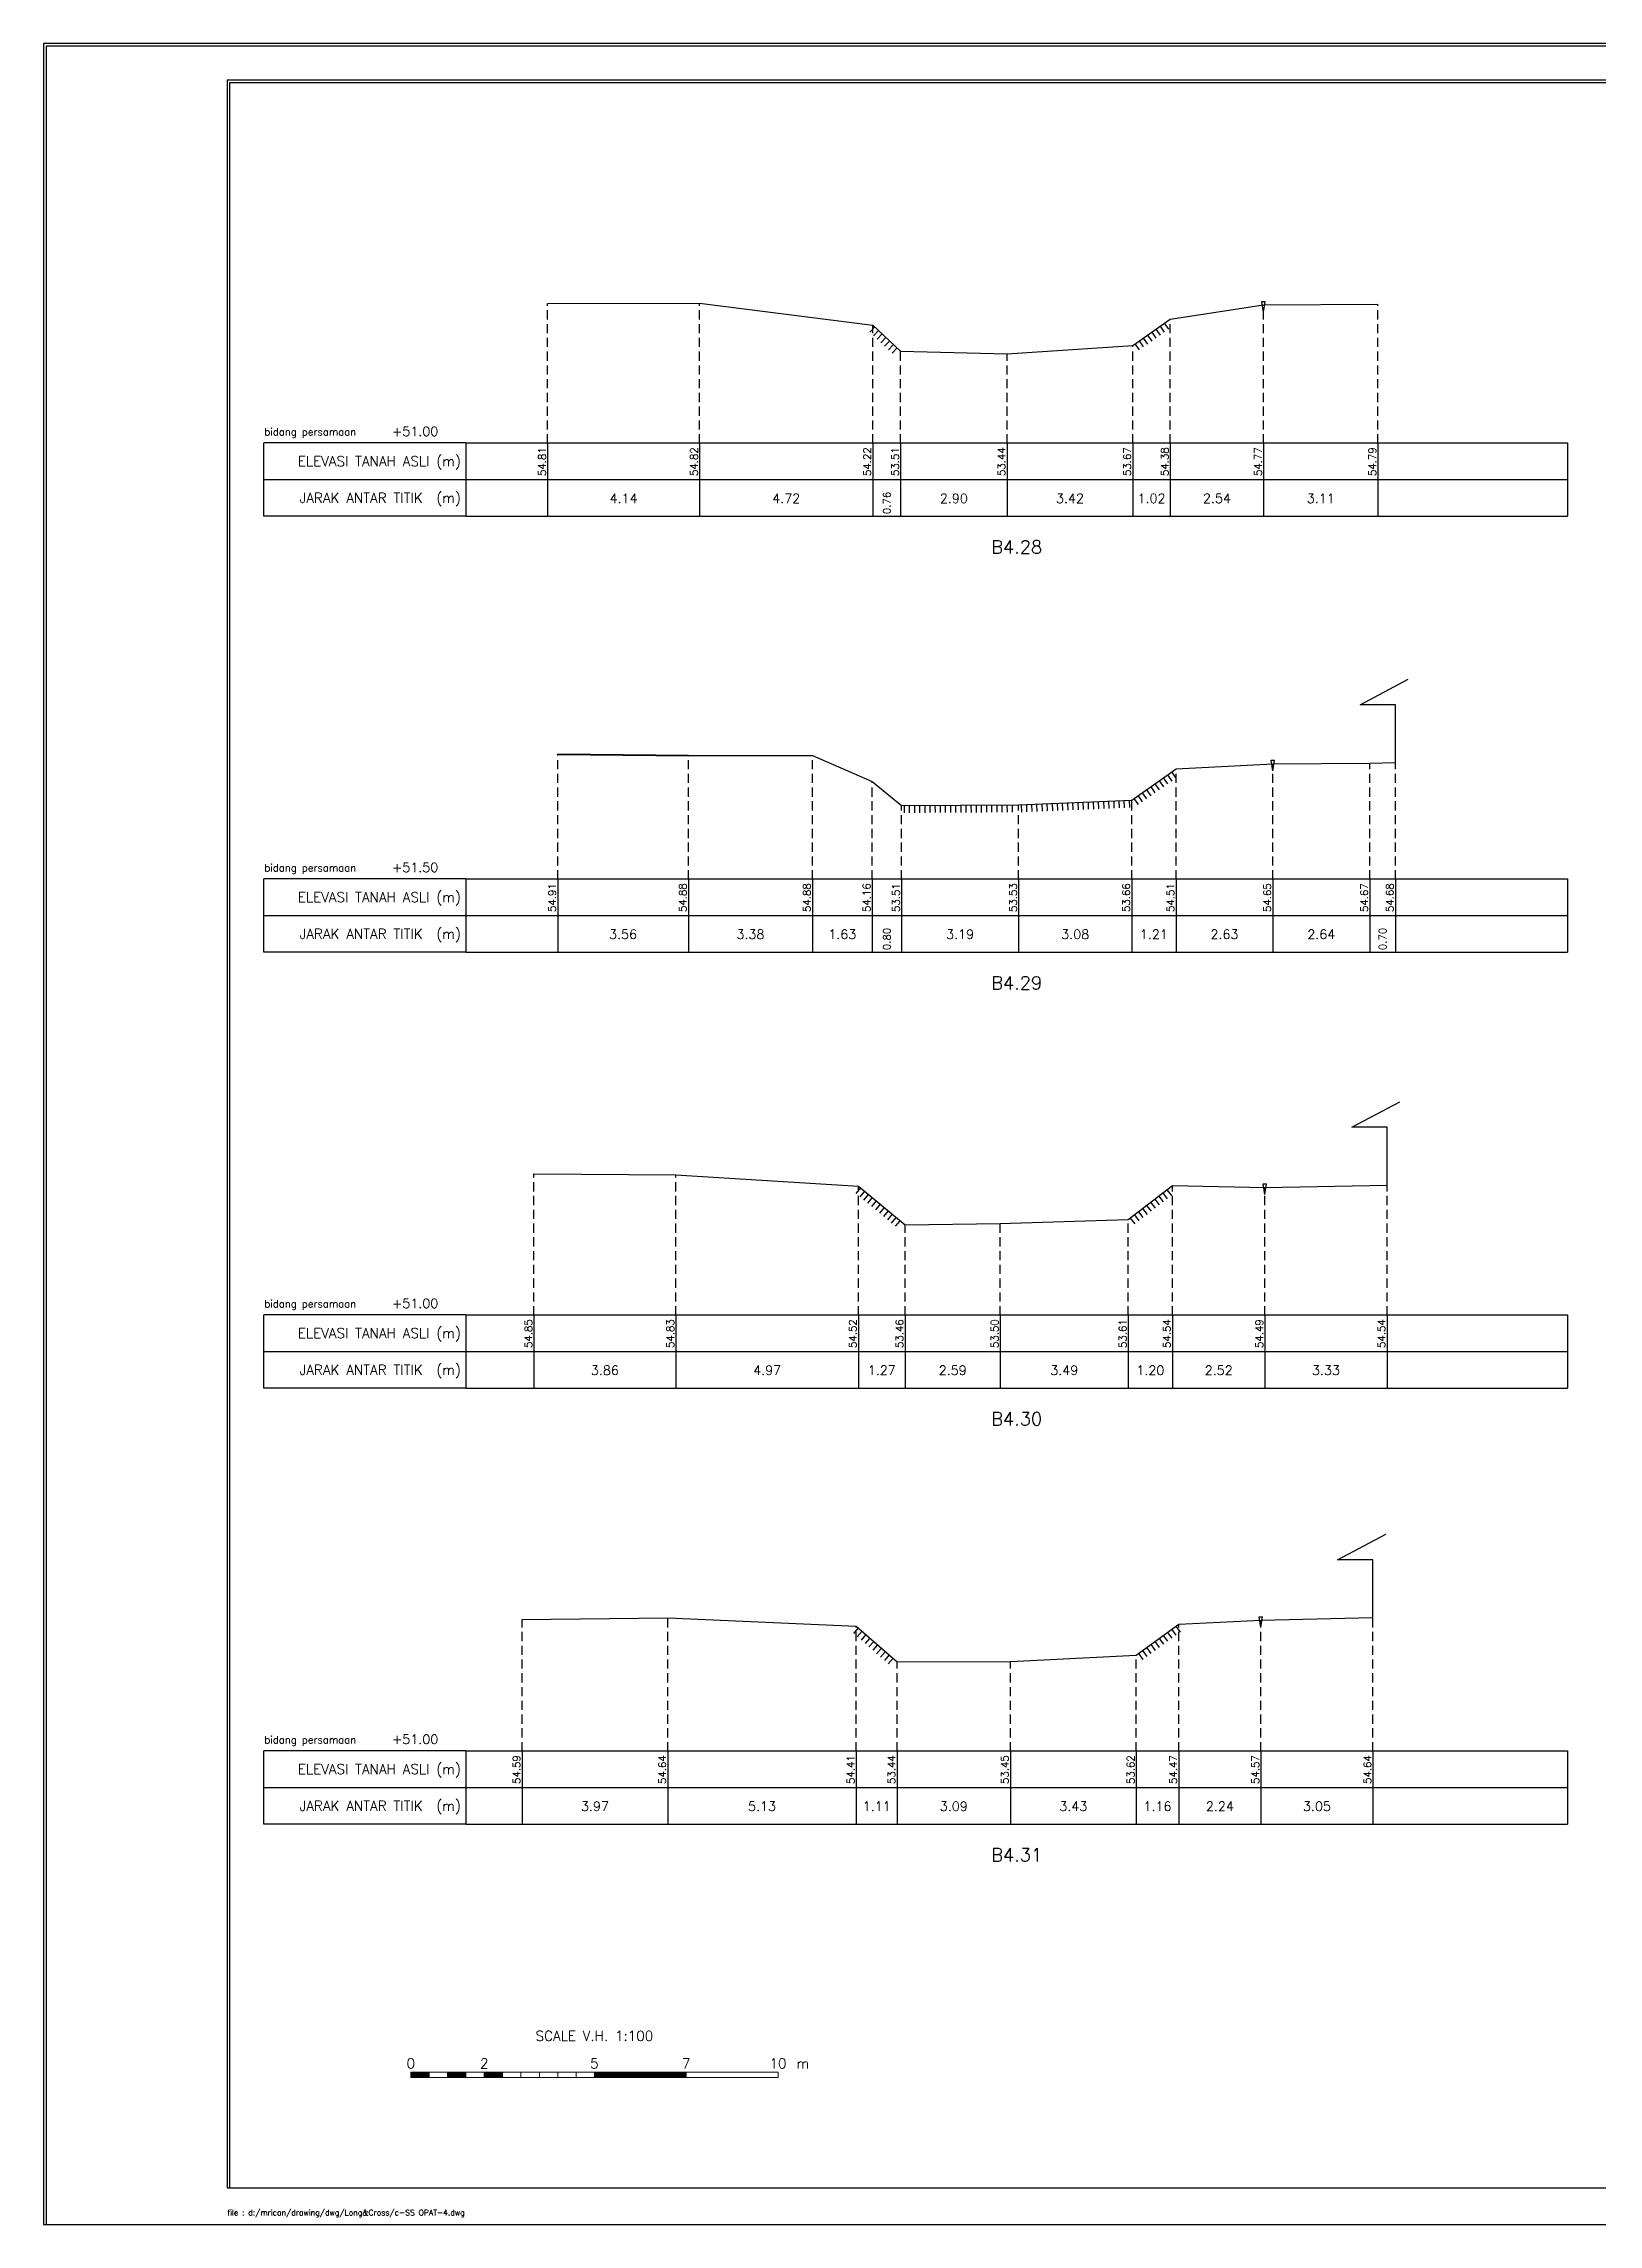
# Model space of a CAD drawing. Header units: inches. Extents: x -11 to 3175, y -842 to -783.
# Drawn here: x 253 to 295.3, y -842 to -782.6 of the extents above; entities that cross this region are included whole.
import ezdxf
from ezdxf.enums import TextEntityAlignment as Align

# ---------------------------------------------------------------- set-up
doc = ezdxf.new("R2010")
doc.units = ezdxf.units.IN
doc.header["$MEASUREMENT"] = 0
doc.linetypes.add('DASHED2', pattern=[0.375, 0.25, -0.125])
doc.layers.add('KOP', color=7, linetype='Continuous')
doc.layers.add('pelengkap', color=7, linetype='Continuous')
doc.styles.add('ARIAL', font='arial.ttf')
doc.styles.add('battang01', font='arial.ttf')
doc.styles.add('L100', font='simplex.shx', dxfattribs={"height": 0.254})
doc.styles.add('L140', font='simplex.shx', dxfattribs={"height": 0.356})
doc.styles.add('L60', font='simplex.shx', dxfattribs={"height": 0.152})
doc.styles.add('L80', font='simplex.shx', dxfattribs={"height": 0.203})
doc.styles.add('ROMANS-N', font='ROMANS.SHX', dxfattribs={"width": 0.8})
doc.styles.add('SONDU', font='arial.ttf')
doc.styles.get("Standard").update_dxf_attribs({"font": 'simplex.shx'})
doc.styles.add('STYLE1', font='arial.ttf', dxfattribs={"height": 0.2})

# ---------------------------------------------------------------- blocks, each defined once
blk = doc.blocks.new('kop')
at = {"layer": 'KOP'}
h = blk.add_hatch(color=3, dxfattribs=at)
h.paths.add_polyline_path([(609.87, 69.8), (591.81, 69.8), (591.81, 51.91), (609.87, 51.91)])
h.paths.add_polyline_path([(592.1, 52.25), (592.1, 69.5), (609.53, 69.5), (609.53, 52.25)], flags=16)
edge = h.paths.add_edge_path(flags=0)
edge.add_line((608.87, 52.91), (601.67, 52.91))
edge.add_ellipse((597.68, 52.92), major_axis=(2.82, 2.82), ratio=1, start_angle=314.84704, end_angle=495.15296)
edge.add_line((593.69, 52.91), (592.76, 52.91))
edge.add_line((592.76, 52.91), (592.76, 58.63))
edge.add_line((592.76, 58.63), (595.43, 58.63))
edge.add_ellipse((595.43, 63.37), major_axis=(-3.35, 3.35), ratio=1, start_angle=135, end_angle=315)
edge.add_line((595.43, 68.11), (595.43, 68.84))
edge.add_line((595.43, 68.84), (601.65, 68.84))
edge.add_line((601.65, 68.84), (601.65, 58.59))
edge.add_ellipse((604.86, 58.63), major_axis=(2.26, 2.26), ratio=1, start_angle=135.57378, end_angle=315)
edge.add_line((608.06, 58.63), (608.87, 58.63))
edge.add_line((608.87, 58.63), (608.87, 52.91))
h = blk.add_hatch(dxfattribs=at)
h.set_pattern_fill('ANSI31', color=21)
h.paths.add_polyline_path([(609.53, 69.5), (592.1, 69.5), (592.1, 52.25), (609.53, 52.25)])
edge = h.paths.add_edge_path(flags=16)
edge.add_line((608.06, 58.63), (608.87, 58.63))
edge.add_line((608.87, 58.63), (608.87, 52.91))
edge.add_line((608.87, 52.91), (601.67, 52.91))
edge.add_ellipse((597.68, 52.92), major_axis=(-2.82, 2.82), ratio=1, start_angle=224.84704, end_angle=405.15296)
edge.add_line((593.69, 52.91), (592.76, 52.91))
edge.add_line((592.76, 52.91), (592.76, 58.63))
edge.add_line((592.76, 58.63), (595.43, 58.63))
edge.add_ellipse((595.43, 63.37), major_axis=(-3.35, 3.35), ratio=1, start_angle=135, end_angle=315)
edge.add_line((595.43, 68.11), (595.43, 68.84))
edge.add_line((595.43, 68.84), (601.65, 68.84))
edge.add_line((601.65, 68.84), (601.65, 58.59))
edge.add_ellipse((604.86, 58.63), major_axis=(-2.26, 2.26), ratio=1, start_angle=45.57378, end_angle=225)
h = blk.add_hatch(color=3, dxfattribs=at)
edge = h.paths.add_edge_path()
edge.add_line((601.65, 68.84), (595.43, 68.84))
edge.add_line((595.43, 68.84), (595.43, 68.11))
edge.add_ellipse((595.43, 63.37), major_axis=(-3.35, 3.35), ratio=1, start_angle=135, end_angle=315, ccw=False)
edge.add_line((595.43, 58.63), (592.76, 58.63))
edge.add_line((592.76, 58.63), (592.76, 52.91))
edge.add_line((592.76, 52.91), (593.69, 52.91))
edge.add_ellipse((597.68, 52.92), major_axis=(-2.82, 2.82), ratio=1, start_angle=-135.15296, end_angle=45.15296, ccw=False)
edge.add_line((601.67, 52.91), (608.87, 52.91))
edge.add_line((608.87, 52.91), (608.87, 58.63))
edge.add_line((608.87, 58.63), (608.06, 58.63))
edge.add_ellipse((604.86, 58.63), major_axis=(2.26, 2.26), ratio=1, start_angle=134.42622, end_angle=315, ccw=False)
edge.add_line((601.65, 58.66), (601.65, 68.84))
h = blk.add_hatch(dxfattribs=at)
h.set_pattern_fill('ANSI31', color=41)
h.paths.add_polyline_path([(595.59, 25.44), (591.99, 25.44), (591.99, 22.12), (595.59, 22.12)])
h.paths.add_polyline_path([(594.83, 23.8), (595.49, 22.51), (594.95, 22.51), (594.37, 23.59), (594.37, 22.51), (593.85, 22.51), (593.85, 24.73), (593.24, 22.51), (592.84, 22.51), (592.12, 25.05), (592.67, 25.05), (593.03, 23.54), (593.41, 25.05), (594.37, 25.05), (594.37, 23.99), (594.89, 25.05), (595.46, 25.05)], flags=16)
at = {"color": 2}
blk.add_lwpolyline([(-49.29, -9.99), (790.69, -9.99), (790.69, 583.29), (-49.29, 583.29)], close=True, dxfattribs=at)
at = {"color": 6}
blk.add_lwpolyline([(0.65, 0), (780.7, 0), (780.7, 573.3), (0.65, 573.3)], close=True, dxfattribs=at)
at = {"layer": 'KOP', "color": 5}
for p, q in [((590.8, 70.96), (590.8, 29.98)), ((590.8, 70.96), (780.7, 70.96)), ((400.9, 29.98), (400.9, 0)), ((400.9, 29.98), (590.8, 29.98)), ((590.8, 29.98), (590.8, 0))]:
    blk.add_line(p, q, dxfattribs=at)
at = {"layer": 'KOP', "color": 3}
for p, q in [((591.81, 69.8), (609.87, 69.8)), ((591.81, 51.91), (591.81, 69.8)), ((592.1, 69.5), (609.53, 69.5)), ((592.1, 52.25), (592.1, 69.5)), ((595.43, 68.84), (595.43, 68.11)), ((595.43, 68.84), (601.65, 68.84)), ((601.65, 58.59), (601.65, 68.84)), ((609.53, 69.5), (609.53, 52.25)), ((609.87, 69.8), (609.87, 51.91)), ((592.76, 52.91), (592.76, 58.63)), ((595.43, 58.63), (592.76, 58.63)), ((608.87, 58.63), (608.06, 58.63)), ((608.87, 58.63), (608.87, 52.91)), ((609.87, 51.91), (591.81, 51.91)), ((609.53, 52.25), (592.1, 52.25)), ((593.69, 52.91), (592.76, 52.91)), ((608.87, 52.91), (601.67, 52.91)), ((720.73, 43.98), (780.7, 43.98)), ((720.73, 36.98), (780.7, 36.98)), ((415.9, 29.98), (415.9, 0)), ((430.89, 29.98), (430.89, 0)), ((545.83, 29.98), (545.83, 0)), ((560.82, 29.98), (560.82, 0)), ((575.81, 29.98), (575.81, 0)), ((655.77, 29.98), (655.77, 11.99)), ((675.76, 29.98), (675.76, 0)), ((705.74, 29.98), (705.74, 0)), ((400.9, 24.99), (590.8, 24.99)), ((655.77, 23.99), (720.73, 23.99)), ((720.73, 23.99), (780.7, 23.99)), ((400.9, 19.99), (590.8, 19.99)), ((655.77, 17.99), (720.73, 17.99)), ((720.73, 17.99), (780.7, 17.99)), ((740.72, 17.99), (740.72, 0)), ((400.9, 14.99), (590.8, 14.99)), ((590.8, 6), (720.73, 6))]:
    blk.add_line(p, q, dxfattribs=at)
at = {"layer": 'KOP', "color": 4}
for p, q in [((610.79, 70.96), (610.79, 50.97)), ((720.73, 70.96), (720.73, 0)), ((590.8, 50.97), (720.73, 50.97)), ((720.73, 50.97), (780.7, 50.97)), ((590.8, 29.98), (720.73, 29.98)), ((720.73, 29.98), (780.7, 29.98)), ((590.8, 11.99), (720.73, 11.99))]:
    blk.add_line(p, q, dxfattribs=at)
at = {"layer": 'KOP', "color": 41}
blk.add_line((595.59, 22.12), (591.99, 22.12), dxfattribs=at)
for points in [[(591.99, 25.44), (595.59, 25.44)], [(592.12, 25.05), (592.67, 25.05)], [(592.12, 25.05), (592.84, 22.51)], [(592.2, 25.44), (592.42, 25.44)], [(592.63, 25.44), (592.84, 25.44)], [(592.67, 25.05), (593.03, 23.54), (593.41, 25.05)], [(593.05, 25.44), (593.26, 25.44)], [(593.24, 22.51), (593.85, 24.73)], [(593.41, 25.05), (594.37, 25.05)], [(593.48, 25.44), (593.69, 25.44)], [(593.85, 22.51), (593.85, 24.73)], [(593.9, 25.44), (594.11, 25.44)], [(594.32, 25.44), (594.53, 25.44)], [(594.37, 25.05), (594.37, 23.99)], [(594.37, 23.99), (594.89, 25.05)], [(594.75, 25.44), (594.96, 25.44)], [(594.83, 23.8), (595.46, 25.05)], [(594.83, 23.8), (595.49, 22.51)], [(594.89, 25.05), (595.46, 25.05)], [(595.17, 25.44), (595.38, 25.44)], [(592.84, 22.51), (593.24, 22.51)], [(593.85, 22.51), (594.37, 22.51)], [(594.95, 22.51), (594.37, 23.59)], [(594.37, 23.59), (594.37, 22.51)], [(594.95, 22.51), (595.49, 22.51)]]:
    blk.add_lwpolyline(points, dxfattribs=at)
at = {"layer": 'KOP', "color": 42}
for points in [[(592.2, 29.11), (592.2, 25.44)], [(592.54, 29.11), (592.54, 25.44)], [(592.96, 29.11), (592.96, 25.44)], [(593.38, 29.11), (593.38, 25.44)], [(593.81, 29.11), (593.81, 25.44)], [(594.23, 29.11), (594.23, 25.44)], [(594.65, 29.11), (594.65, 25.44)], [(595.08, 29.11), (595.08, 25.44)], [(595.5, 29.11), (595.5, 25.44)]]:
    blk.add_lwpolyline(points, dxfattribs=at)
at = {"layer": 'KOP', "color": 3}
for centre, major_axis, start_param, end_param in [((595.43, 63.37), (-3.35, 3.35), 2.356194, 5.497787), ((597.68, 52.92), (-2.82, 2.82), 3.924321, 7.071253), ((604.86, 58.63), (-2.26, 2.26), 0.785398, 3.926991)]:
    blk.add_ellipse(centre, major_axis=major_axis, ratio=1, start_param=start_param, end_param=end_param, dxfattribs=at)
at = {"layer": 'KOP', "color": 5, "style": 'SONDU'}
for s, height, width, p, p2 in [('MINISTRY OF PUBLIC WORKS AND HOUSING', 3.4982, 0.971049, (612.49, 65.4), (715.58, 65.4)), ('DIRECTORATE GENERAL OF WATER RESOURCES', 2.7485, 1.100714, (612.33, 60.62), (715.42, 60.62)), ('DIRECTORATE OF IRRIGATION AND LOWLAND', 1.9989, 1.638753, (612.52, 56.15), (715.75, 56.15))]:
    blk.add_text(s, height=height, dxfattribs=dict(at, width=width)).set_placement(p, p2, align=Align.FIT)
at = {"layer": 'KOP', "color": 3, "style": 'ROMANS-N', "width": 1.832261}
blk.add_text('Jalan Pattimura No. 20 Kebayoran Baru, Jakarta Selatan', height=1.2493, dxfattribs=at).set_placement((612.79, 53.07), (715.58, 53.07), align=Align.FIT)
at = {"layer": 'KOP', "color": 5, "style": 'ARIAL'}
blk.add_text('Subject:', height=3.252, dxfattribs=at).set_placement((593.75, 45.87))
at = {"layer": 'KOP', "color": 3}
for s, height, style, p in [('Scheme', 1.999, 'battang01', (722.75, 46.66)), (':', 2, 'battang01', (740.37, 46.56)), ('D.I MRICAN', 1.999, 'battang01', (742.66, 46.66)), ('District', 1.999, 'battang01', (722.68, 39.97)), ('KEDIRI', 1.999, 'battang01', (742.66, 39.66)), (':', 2, 'battang01', (740.38, 39.87)), ('Province', 1.999, 'battang01', (722.75, 32.66)), (':', 2, 'battang01', (740.37, 32.57)), ('EAST JAVA', 1.999, 'battang01', (742.66, 32.66)), ('Prepared by', 1.9989, 'battang01', (657.14, 25.79)), ('No. of Sheet ', 1.9989, 'battang01', (722.52, 26.68)), (':', 2, 'battang01', (740.38, 25.62)), ('in joint venture with:', 1.2493, 'SONDU', (597.56, 21.07)), ('Checked by', 1.999, 'battang01', (657.14, 19.79)), ('Register', 1.999, 'battang01', (722.52, 20.02)), (':', 2, 'battang01', (740.36, 19.92)), ('Team Leader', 1.9989, 'battang01', (657.14, 13.79)), ('Yoo, Kang-Keun', 1.9989, 'battang01', (677.26, 13.79)), ('Date :', 1.999, 'battang01', (722.52, 13.49)), ('No. of Contract :', 1.9989, 'battang01', (743.52, 13.49)), ('No.', 2, 'STYLE1', (404.73, 6.99)), ('Date', 2, 'STYLE1', (417.78, 6.99)), ('Revised', 2, 'STYLE1', (483.04, 7.17)), ('Drawn', 2, 'STYLE1', (550.92, 7.18)), ('Checked', 2, 'STYLE1', (562.62, 7.11)), ('Approv.', 2, 'STYLE1', (578.86, 7.21)), ('Acknowledge by', 1.9989, 'battang01', (592.18, 7.8)), (':', 2, 'battang01', (612.76, 7.81)), ('Approved by', 1.9989, 'battang01', (592.18, 1.8)), (':', 2, 'battang01', (612.81, 1.77)), ('Directorate of Irrigations and Lowlands', 1.9989, 'battang01', (614.08, 1.59))]:
    blk.add_text(s, height=height, dxfattribs=dict(at, style=style)).set_placement(p)
at = {"layer": 'KOP', "color": 6, "style": 'SONDU'}
blk.add_text('PT. VIRAMA KARYA (Persero)', height=2.5809, dxfattribs=at).set_placement((597.36, 26.15))
at = {"layer": 'KOP', "color": 42, "style": 'SONDU'}
blk.add_text('VIRAMA', height=0.942, dxfattribs=at).set_placement((591.3, 21.04))
at = {"layer": 'KOP', "color": 4, "style": 'SONDU'}
for s, p in [('Korean Rural Community Corporation', (592.02, 18.86)), ('PT. Wiratman', (592.02, 16.86)), ('PT. Terasis Erojaya', (591.94, 12.59)), ('PT. Tuah Agung Anugrah', (592, 14.73))]:
    blk.add_text(s, height=1.4992, dxfattribs=at).set_placement(p)
at = {"layer": 'KOP', "color": 3, "insert": (719.86, 60.77), "char_height": 2.4987, "width": 61.4394, "attachment_point": 4, "style": 'SONDU'}
blk.add_mtext('\\pi1.9124;Project Preparation Consultant (PPC)\\P\\pi3.0493;Firm For Develompent of the Mrican \\P\\pi7.7731;Irrigation System In East Java', dxfattribs=at)
at = {"layer": 'KOP', "color": 2, "insert": (597.57, 24.25), "char_height": 0.9995, "width": 48.7181, "attachment_point": 1, "style": 'SONDU'}
blk.add_mtext('Jl. Hang Tuah Raya No.26, Kebayoran Baru Jakarta Selatan 12120 Indonesia', dxfattribs=at)
blk = doc.blocks.new('*X6')
at = {"color": 0}
for p, q in [((20000, 6250), (25000, 6250)), ((20000, 6200), (25000, 6200)), ((20000, 6150), (25000, 6150)), ((20000, 6100), (25000, 6100)), ((20000, 6050), (25000, 6050))]:
    blk.add_line(p, q, dxfattribs=at)
blk = doc.blocks.new('*X5')
at = {"color": 0}
for p, q in [((14000, 6250), (15000, 6250)), ((14000, 6200), (15000, 6200)), ((14000, 6150), (15000, 6150)), ((14000, 6100), (15000, 6100)), ((14000, 6050), (15000, 6050))]:
    blk.add_line(p, q, dxfattribs=at)
blk = doc.blocks.new('*X3')
at = {"color": 0}
for p, q in [((10000, 6250), (11000, 6250)), ((10000, 6200), (11000, 6200)), ((10000, 6150), (11000, 6150)), ((10000, 6100), (11000, 6100)), ((10000, 6050), (11000, 6050))]:
    blk.add_line(p, q, dxfattribs=at)
blk = doc.blocks.new('*X4')
at = {"color": 0}
for p, q in [((12000, 6250), (13000, 6250)), ((12000, 6200), (13000, 6200)), ((12000, 6150), (13000, 6150)), ((12000, 6100), (13000, 6100)), ((12000, 6050), (13000, 6050))]:
    blk.add_line(p, q, dxfattribs=at)
blk = doc.blocks.new('c100')
at = {"color": 2}
blk.add_lwpolyline([(-5, -1), (79.1, -1), (79.1, 58.4), (-5, 58.4)], close=True, dxfattribs=at)
at = {"color": 6}
blk.add_lwpolyline([(0, 0), (78.1, 0), (78.1, 57.4), (0, 57.4)], close=True, dxfattribs=at)
at = {"color": 3, "lineweight": 0}
for points in [[(5, 3), (5.5, 3), (5.5, 3.15), (5, 3.15)], [(5.5, 3), (6, 3), (6, 3.15), (5.5, 3.15)], [(6, 3), (6.5, 3), (6.5, 3.15), (6, 3.15)], [(6.5, 3), (7, 3), (7, 3.15), (6.5, 3.15)], [(7, 3), (7.5, 3), (7.5, 3.15), (7, 3.15)], [(7.5, 3), (8, 3), (8, 3.15), (7.5, 3.15)], [(8, 3), (8.5, 3), (8.5, 3.15), (8, 3.15)], [(8.5, 3), (9, 3), (9, 3.15), (8.5, 3.15)], [(9, 3), (9.5, 3), (9.5, 3.15), (9, 3.15)], [(9.5, 3), (10, 3), (10, 3.15), (9.5, 3.15)], [(10, 3), (12.5, 3), (12.5, 3.15), (10, 3.15)], [(12.5, 3), (15, 3), (15, 3.15), (12.5, 3.15)]]:
    blk.add_lwpolyline(points, close=True, dxfattribs=at)
at = {"color": 1, "lineweight": 0, "xscale": 0.0005, "yscale": 0.0005, "zscale": 0.0005}
for name in ['*X3', '*X4', '*X5', '*X6']:
    blk.add_blockref(name, (0, 0), dxfattribs=at)
at = {"color": 3}
for s, p in [('SCALE V.H. 1:100', (10, 4)), ('0', (5, 3.25)), ('2', (7, 3.25)), ('5', (10, 3.25)), ('7', (12.5, 3.25)), ('10', (15, 3.25))]:
    blk.add_text(s, height=0.27, dxfattribs=at).set_placement(p, align=Align.CENTER)
blk.add_text('m', height=0.27, dxfattribs=at).set_placement((15.5, 3.25))
blk = doc.blocks.new('das2')
at = {"color": 5, "linetype": 'Continuous'}
for q in [(0, 1), (17.75, 1)]:
    blk.add_line((2.75, 1), q, dxfattribs=at)
at = {"color": 3, "linetype": 'Continuous'}
for p, q in [((2.75, 1), (2.75, 0)), ((17.75, 1), (17.75, 0)), ((0, 0.5), (17.75, 0.5)), ((2.75, 0), (0, 0)), ((2.75, 0), (17.75, 0))]:
    blk.add_line(p, q, dxfattribs=at)
blk.add_lwpolyline([(0, 0), (0, 1)], dxfattribs=at)
blk.add_text('bidang persamaan', height=0.1, dxfattribs=at).set_placement((0.005, 1.1))
at = {"color": 5, "linetype": 'Continuous'}
for s, p in [('ELEVASI TANAH ASLI (m)', (2.683, 0.683)), ('JARAK ANTAR TITIK  (m)', (2.683, 0.183))]:
    blk.add_text(s, height=0.135, dxfattribs=at).set_placement(p, align=Align.RIGHT)
blk = doc.blocks.new('gbrpatok')
at = {"color": 2, "linetype": 'Continuous'}
for p, q in [((-0.00045, 0.00096), (0.00045, 0.00096)), ((0, -0.00196), (-0.00045, 0.00096)), ((0, -0.00196), (0.00045, 0.00096))]:
    blk.add_line(p, q, dxfattribs=at)
blk = doc.blocks.new('rumahka')
at = {"color": 3, "linetype": 'Continuous'}
blk.add_lwpolyline([(0, 0), (0, 0.01576), (-0.00962, 0.01576), (0.0035, 0.02271)], dxfattribs=at)

msp = doc.modelspace()

# ---------------------------------------------------------------- linework, layer by layer
at = {"color": 2, "linetype": 'Continuous', "lineweight": -3}
for p, q in [((266.725, -789.679), (270.864, -789.668)), ((270.864, -789.668), (275.582, -790.268)), ((283.683, -790.104), (286.224, -789.718)), ((286.224, -789.718), (289.337, -789.699)), ((275.582, -790.268), (276.34, -790.979)), ((282.66, -790.82), (283.683, -790.104)), ((276.34, -790.979), (279.24, -791.047)), ((279.24, -791.047), (282.66, -790.82)), ((267.001, -801.95), (270.558, -801.986)), ((270.558, -801.986), (273.938, -801.986)), ((273.938, -801.986), (275.565, -802.701)), ((282.635, -803.206), (283.84, -802.358)), ((283.84, -802.358), (286.475, -802.214)), ((286.475, -802.214), (289.117, -802.195)), ((289.117, -802.195), (289.814, -802.182)), ((275.565, -802.701), (276.365, -803.352)), ((276.365, -803.352), (279.553, -803.333)), ((279.553, -803.333), (282.635, -803.206)), ((266.354, -813.386), (270.218, -813.408)), ((270.218, -813.408), (275.191, -813.72)), ((275.191, -813.72), (276.46, -814.778)), ((282.539, -814.632), (283.742, -813.701)), ((283.742, -813.701), (286.259, -813.753)), ((286.259, -813.753), (289.587, -813.694)), ((276.46, -814.778), (279.053, -814.739)), ((279.053, -814.739), (282.539, -814.632)), ((266.031, -825.522), (269.999, -825.477)), ((269.999, -825.477), (275.132, -825.706)), ((282.756, -826.493), (283.915, -825.647)), ((283.915, -825.647), (286.152, -825.545)), ((286.152, -825.545), (289.203, -825.473)), ((275.132, -825.706), (276.243, -826.676)), ((276.243, -826.676), (279.329, -826.665)), ((279.329, -826.665), (282.756, -826.493))]:
    msp.add_line(p, q, dxfattribs=at)
at = {"color": 1, "linetype": 'DASHED2', "lineweight": -3}
for p, q in [((266.725, -793.488), (266.725, -789.679)), ((270.864, -793.488), (270.864, -789.668)), ((286.224, -793.488), (286.224, -789.718)), ((289.337, -793.488), (289.337, -789.699)), ((275.582, -793.488), (275.582, -790.268)), ((283.683, -793.488), (283.683, -790.104)), ((276.34, -793.488), (276.34, -790.979)), ((279.24, -793.488), (279.24, -791.047)), ((282.66, -793.488), (282.66, -790.82)), ((267.001, -805.363), (267.001, -801.95)), ((270.558, -805.363), (270.558, -801.986)), ((273.938, -805.363), (273.938, -801.986)), ((283.84, -805.363), (283.84, -802.358)), ((286.475, -805.363), (286.475, -802.214)), ((289.117, -805.363), (289.117, -802.195)), ((289.814, -805.363), (289.814, -802.182)), ((275.565, -805.363), (275.565, -802.701)), ((276.365, -805.363), (276.365, -803.352)), ((279.553, -805.363), (279.553, -803.333)), ((282.635, -805.363), (282.635, -803.206)), ((266.354, -817.238), (266.354, -813.386)), ((270.218, -817.238), (270.218, -813.408)), ((275.191, -817.238), (275.191, -813.72)), ((283.742, -817.238), (283.742, -813.701)), ((286.259, -817.238), (286.259, -813.753)), ((289.587, -817.238), (289.587, -813.694)), ((276.46, -817.238), (276.46, -814.778)), ((279.053, -817.238), (279.053, -814.739)), ((282.539, -817.238), (282.539, -814.632)), ((266.031, -829.113), (266.031, -825.522)), ((269.999, -829.113), (269.999, -825.477)), ((283.915, -829.113), (283.915, -825.647)), ((286.152, -829.113), (286.152, -825.545)), ((289.203, -829.113), (289.203, -825.473)), ((275.132, -829.113), (275.132, -825.706)), ((276.243, -829.113), (276.243, -826.676)), ((279.329, -829.113), (279.329, -826.665)), ((282.756, -829.113), (282.756, -826.493))]:
    msp.add_line(p, q, dxfattribs=at)
at = {"color": 1, "linetype": 'Continuous', "lineweight": -3}
for p, q in [((266.725, -793.488), (266.725, -795.488)), ((270.864, -793.488), (270.864, -795.488)), ((275.582, -793.488), (275.582, -795.488)), ((276.34, -793.488), (276.34, -795.488)), ((279.24, -793.488), (279.24, -795.488)), ((282.66, -793.488), (282.66, -795.488)), ((283.683, -793.488), (283.683, -795.488)), ((286.224, -793.488), (286.224, -795.488)), ((289.337, -793.488), (289.337, -795.488)), ((267.001, -805.363), (267.001, -807.363)), ((270.558, -805.363), (270.558, -807.363)), ((273.938, -805.363), (273.938, -807.363)), ((275.565, -805.363), (275.565, -807.363)), ((276.365, -805.363), (276.365, -807.363)), ((279.553, -805.363), (279.553, -807.363)), ((282.635, -805.363), (282.635, -807.363)), ((283.84, -805.363), (283.84, -807.363)), ((286.475, -805.363), (286.475, -807.363)), ((289.117, -805.363), (289.117, -807.363)), ((289.814, -805.363), (289.814, -807.363)), ((266.354, -817.238), (266.354, -819.238)), ((270.218, -817.238), (270.218, -819.238)), ((275.191, -817.238), (275.191, -819.238)), ((276.46, -817.238), (276.46, -819.238)), ((279.053, -817.238), (279.053, -819.238)), ((282.539, -817.238), (282.539, -819.238)), ((283.742, -817.238), (283.742, -819.238)), ((286.259, -817.238), (286.259, -819.238)), ((289.587, -817.238), (289.587, -819.238)), ((266.031, -829.113), (266.031, -831.113)), ((269.999, -829.113), (269.999, -831.113)), ((275.132, -829.113), (275.132, -831.113)), ((276.243, -829.113), (276.243, -831.113)), ((279.329, -829.113), (279.329, -831.113)), ((282.756, -829.113), (282.756, -831.113)), ((283.915, -829.113), (283.915, -831.113)), ((286.152, -829.113), (286.152, -831.113)), ((289.203, -829.113), (289.203, -831.113))]:
    msp.add_line(p, q, dxfattribs=at)
at = {"layer": 'pelengkap', "color": 1, "linetype": 'Continuous', "lineweight": -3}
for p, q in [((275.633, -790.316), (275.496, -790.462)), ((275.735, -790.412), (275.598, -790.557)), ((275.837, -790.507), (275.7, -790.653)), ((275.939, -790.603), (275.802, -790.749)), ((283.061, -790.539), (283.176, -790.703)), ((283.176, -790.459), (283.291, -790.623)), ((283.291, -790.378), (283.405, -790.542)), ((283.405, -790.298), (283.52, -790.462)), ((283.52, -790.218), (283.635, -790.382)), ((276.041, -790.699), (275.904, -790.845)), ((276.143, -790.795), (276.006, -790.941)), ((276.245, -790.89), (276.109, -791.036)), ((282.717, -790.78), (282.832, -790.944)), ((282.832, -790.699), (282.946, -790.863)), ((282.946, -790.619), (283.061, -790.783)), ((283.722, -802.441), (283.838, -802.604)), ((282.806, -803.085), (282.921, -803.249)), ((282.921, -803.005), (283.036, -803.168)), ((283.035, -802.924), (283.15, -803.088)), ((283.15, -802.844), (283.265, -803.007)), ((283.264, -802.763), (283.38, -802.927)), ((283.379, -802.682), (283.494, -802.846)), ((283.493, -802.602), (283.609, -802.765)), ((283.608, -802.521), (283.723, -802.685)), ((276.435, -803.352), (276.436, -803.552)), ((276.575, -803.351), (276.576, -803.551)), ((276.715, -803.35), (276.716, -803.55)), ((276.855, -803.349), (276.856, -803.549)), ((276.995, -803.348), (276.996, -803.548)), ((277.135, -803.347), (277.136, -803.547)), ((277.275, -803.347), (277.276, -803.547)), ((277.415, -803.346), (277.416, -803.546)), ((277.555, -803.345), (277.556, -803.545)), ((277.695, -803.344), (277.696, -803.544)), ((277.835, -803.343), (277.836, -803.543)), ((277.975, -803.342), (277.976, -803.542)), ((278.115, -803.342), (278.116, -803.542)), ((278.255, -803.341), (278.256, -803.541)), ((278.395, -803.34), (278.396, -803.54)), ((278.535, -803.339), (278.536, -803.539)), ((278.675, -803.338), (278.676, -803.538)), ((278.815, -803.337), (278.816, -803.537)), ((278.955, -803.337), (278.956, -803.537)), ((279.095, -803.336), (279.096, -803.536)), ((279.235, -803.335), (279.236, -803.535)), ((279.375, -803.334), (279.376, -803.534)), ((279.623, -803.33), (279.632, -803.53)), ((279.763, -803.324), (279.771, -803.524)), ((279.903, -803.319), (279.911, -803.518)), ((280.043, -803.313), (280.051, -803.513)), ((280.183, -803.307), (280.191, -803.507)), ((280.323, -803.301), (280.331, -803.501)), ((280.463, -803.296), (280.471, -803.495)), ((280.602, -803.29), (280.611, -803.49)), ((280.742, -803.284), (280.751, -803.484)), ((280.882, -803.278), (280.89, -803.478)), ((281.022, -803.272), (281.03, -803.472)), ((281.162, -803.267), (281.17, -803.467)), ((281.302, -803.261), (281.31, -803.461)), ((281.442, -803.255), (281.45, -803.455)), ((281.582, -803.249), (281.59, -803.449)), ((281.722, -803.244), (281.73, -803.443)), ((281.861, -803.238), (281.87, -803.438)), ((282.001, -803.232), (282.01, -803.432)), ((282.141, -803.226), (282.149, -803.426)), ((282.281, -803.221), (282.289, -803.42)), ((282.421, -803.215), (282.429, -803.415)), ((282.561, -803.209), (282.569, -803.409)), ((282.692, -803.166), (282.807, -803.329)), ((275.244, -813.765), (275.116, -813.918)), ((275.352, -813.854), (275.224, -814.008)), ((275.459, -813.944), (275.331, -814.098)), ((275.567, -814.033), (275.439, -814.187)), ((275.675, -814.123), (275.547, -814.277)), ((275.782, -814.213), (275.654, -814.366)), ((275.89, -814.302), (275.762, -814.456)), ((282.926, -814.332), (283.049, -814.49)), ((283.037, -814.246), (283.159, -814.405)), ((283.148, -814.161), (283.27, -814.319)), ((283.259, -814.075), (283.381, -814.233)), ((283.369, -813.989), (283.492, -814.148)), ((283.48, -813.904), (283.602, -814.062)), ((283.591, -813.818), (283.713, -813.976)), ((275.997, -814.392), (275.869, -814.546)), ((276.105, -814.482), (275.977, -814.635)), ((276.212, -814.571), (276.084, -814.725)), ((276.32, -814.661), (276.192, -814.814)), ((282.594, -814.589), (282.716, -814.747)), ((282.705, -814.503), (282.827, -814.662)), ((282.816, -814.418), (282.938, -814.576)), ((275.184, -825.752), (275.053, -825.903)), ((275.29, -825.844), (275.158, -825.995)), ((275.395, -825.936), (275.264, -826.087)), ((275.501, -826.028), (275.369, -826.179)), ((275.606, -826.12), (275.475, -826.271)), ((275.712, -826.212), (275.58, -826.363)), ((283.152, -826.204), (283.27, -826.365)), ((283.265, -826.121), (283.383, -826.283)), ((283.378, -826.039), (283.496, -826.2)), ((283.491, -825.956), (283.609, -826.118)), ((283.604, -825.874), (283.722, -826.035)), ((283.717, -825.791), (283.835, -825.952)), ((283.83, -825.708), (283.948, -825.87)), ((275.817, -826.304), (275.686, -826.455)), ((275.923, -826.396), (275.791, -826.547)), ((276.028, -826.488), (275.897, -826.639)), ((276.134, -826.58), (276.002, -826.731)), ((282.813, -826.452), (282.931, -826.613)), ((282.926, -826.369), (283.044, -826.53)), ((283.039, -826.286), (283.157, -826.448))]:
    msp.add_line(p, q, dxfattribs=at)
at = {"layer": 'pelengkap', "color": 8, "linetype": 'Continuous', "lineweight": 60}
msp.add_line((267.001, -801.95), (270.558, -801.986), dxfattribs=at)

# ---------------------------------------------------------------- block references
at = {"color": 2, "linetype": 'Continuous', "lineweight": -3}
msp.add_blockref('c100', (258, -841), dxfattribs=at)
for name, p, xscale, yscale, zscale in [('kop', (258, -841), 0.1, 0.1, 0.1), ('das2', (259, -795.475), 2, 2, 2), ('das2', (259, -807.35), 2, 2, 2), ('das2', (259, -819.225), 2, 2, 2), ('das2', (259, -831.1), 2, 2, 2)]:
    msp.add_blockref(name, p, dxfattribs=dict(at, xscale=xscale, yscale=yscale, zscale=zscale))
at = {"color": 1, "linetype": 'Continuous', "lineweight": -3, "xscale": 100, "yscale": 100, "zscale": 100}
for p in [(286.224, -789.718), (286.475, -802.214), (286.259, -813.753), (286.152, -825.545)]:
    msp.add_blockref('gbrpatok', p, dxfattribs=at)
at = {"layer": 'pelengkap', "color": 1, "linetype": 'Continuous', "lineweight": -3, "xscale": 100, "yscale": 100, "zscale": 100}
for p in [(289.814, -802.182), (289.587, -813.694), (289.203, -825.473)]:
    msp.add_blockref('rumahka', p, dxfattribs=at)

# ---------------------------------------------------------------- texts
at = {"color": 3, "linetype": 'Continuous', "lineweight": -3, "style": 'L100'}
for s, p in [('+51.00', (263.116, -793.29)), ('4.14', (268.794, -795.113)), ('4.72', (273.223, -795.113)), ('2.90', (277.79, -795.113)), ('3.42', (280.95, -795.113)), ('1.02', (283.171, -795.113)), ('2.54', (284.954, -795.113)), ('3.11', (287.78, -795.113)), ('+51.50', (263.116, -805.165)), ('3.56', (268.779, -806.988)), ('3.38', (272.248, -806.988)), ('1.63', (274.751, -806.988)), ('3.19', (277.959, -806.988)), ('3.08', (281.094, -806.988)), ('1.21', (283.237, -806.988)), ('2.63', (285.158, -806.988)), ('2.64', (287.796, -806.988)), ('+51.00', (263.116, -817.04)), ('3.86', (268.286, -818.863)), ('4.97', (272.704, -818.863)), ('1.27', (275.825, -818.863)), ('2.59', (277.757, -818.863)), ('3.49', (280.796, -818.863)), ('1.20', (283.141, -818.863)), ('2.52', (285.001, -818.863)), ('3.33', (287.923, -818.863)), ('+51.00', (263.116, -828.915)), ('3.97', (268.015, -830.738)), ('5.13', (272.565, -830.738)), ('1.11', (275.687, -830.738)), ('3.09', (277.786, -830.738)), ('3.43', (281.043, -830.738)), ('1.16', (283.335, -830.738)), ('2.24', (285.033, -830.738)), ('3.05', (287.677, -830.738))]:
    msp.add_text(s, height=0.254, dxfattribs=at).set_placement(p, align=Align.CENTER)
at = {"color": 3, "linetype": 'Continuous', "lineweight": -3, "style": 'L80'}
for s, p in [('54.81', (266.675, -793.988)), ('54.82', (270.814, -793.988)), ('54.22', (275.532, -793.988)), ('53.51', (276.289, -793.988)), ('53.44', (279.189, -793.988)), ('53.67', (282.609, -793.988)), ('54.38', (283.633, -793.988)), ('54.77', (286.174, -793.988)), ('54.79', (289.287, -793.988)), ('54.91', (266.951, -805.863)), ('54.88', (270.507, -805.863)), ('54.88', (273.888, -805.863)), ('54.16', (275.515, -805.863)), ('53.51', (276.314, -805.863)), ('53.53', (279.503, -805.863)), ('53.66', (282.584, -805.863)), ('54.51', (283.79, -805.863)), ('54.65', (286.425, -805.863)), ('54.67', (289.067, -805.863)), ('54.68', (289.764, -805.863)), ('54.85', (266.304, -817.738)), ('54.83', (270.168, -817.738)), ('54.52', (275.14, -817.738)), ('53.46', (276.41, -817.738)), ('53.50', (279.002, -817.738)), ('53.61', (282.489, -817.738)), ('54.54', (283.692, -817.738)), ('54.49', (286.209, -817.738)), ('54.54', (289.537, -817.738)), ('54.59', (265.981, -829.613)), ('54.64', (269.949, -829.613)), ('54.41', (275.081, -829.613)), ('53.44', (276.193, -829.613)), ('53.45', (279.279, -829.613)), ('53.62', (282.706, -829.613)), ('54.47', (283.864, -829.613)), ('54.57', (286.101, -829.613)), ('54.64', (289.153, -829.613))]:
    msp.add_text(s, height=0.203, rotation=90, dxfattribs=at).set_placement(p, align=Align.CENTER)
for s, p in [('0.76', (275.961, -795.113)), ('0.80', (275.965, -806.988)), ('0.70', (289.466, -806.988))]:
    msp.add_text(s, height=0.203, rotation=90, dxfattribs=at).set_placement(p, align=Align.MIDDLE_CENTER)
at = {"color": 4, "linetype": 'Continuous', "lineweight": -3, "style": 'L140'}
for s, p in [('B4.28', (279.5, -796.487)), ('B4.29', (279.5, -808.362)), ('B4.30', (279.5, -820.237)), ('B4.31', (279.5, -832.112))]:
    msp.add_text(s, height=0.356, dxfattribs=at).set_placement(p, align=Align.CENTER)
at = {"color": 2, "linetype": 'Continuous', "lineweight": -3, "style": 'L60'}
msp.add_text('file : d:/mrican/drawing/dwg/Long&Cross/c-SS OPAT-4.dwg', height=0.152, dxfattribs=at).set_placement((258, -841.8), align=Align.BOTTOM_LEFT)

doc.saveas('drawing.dxf')
